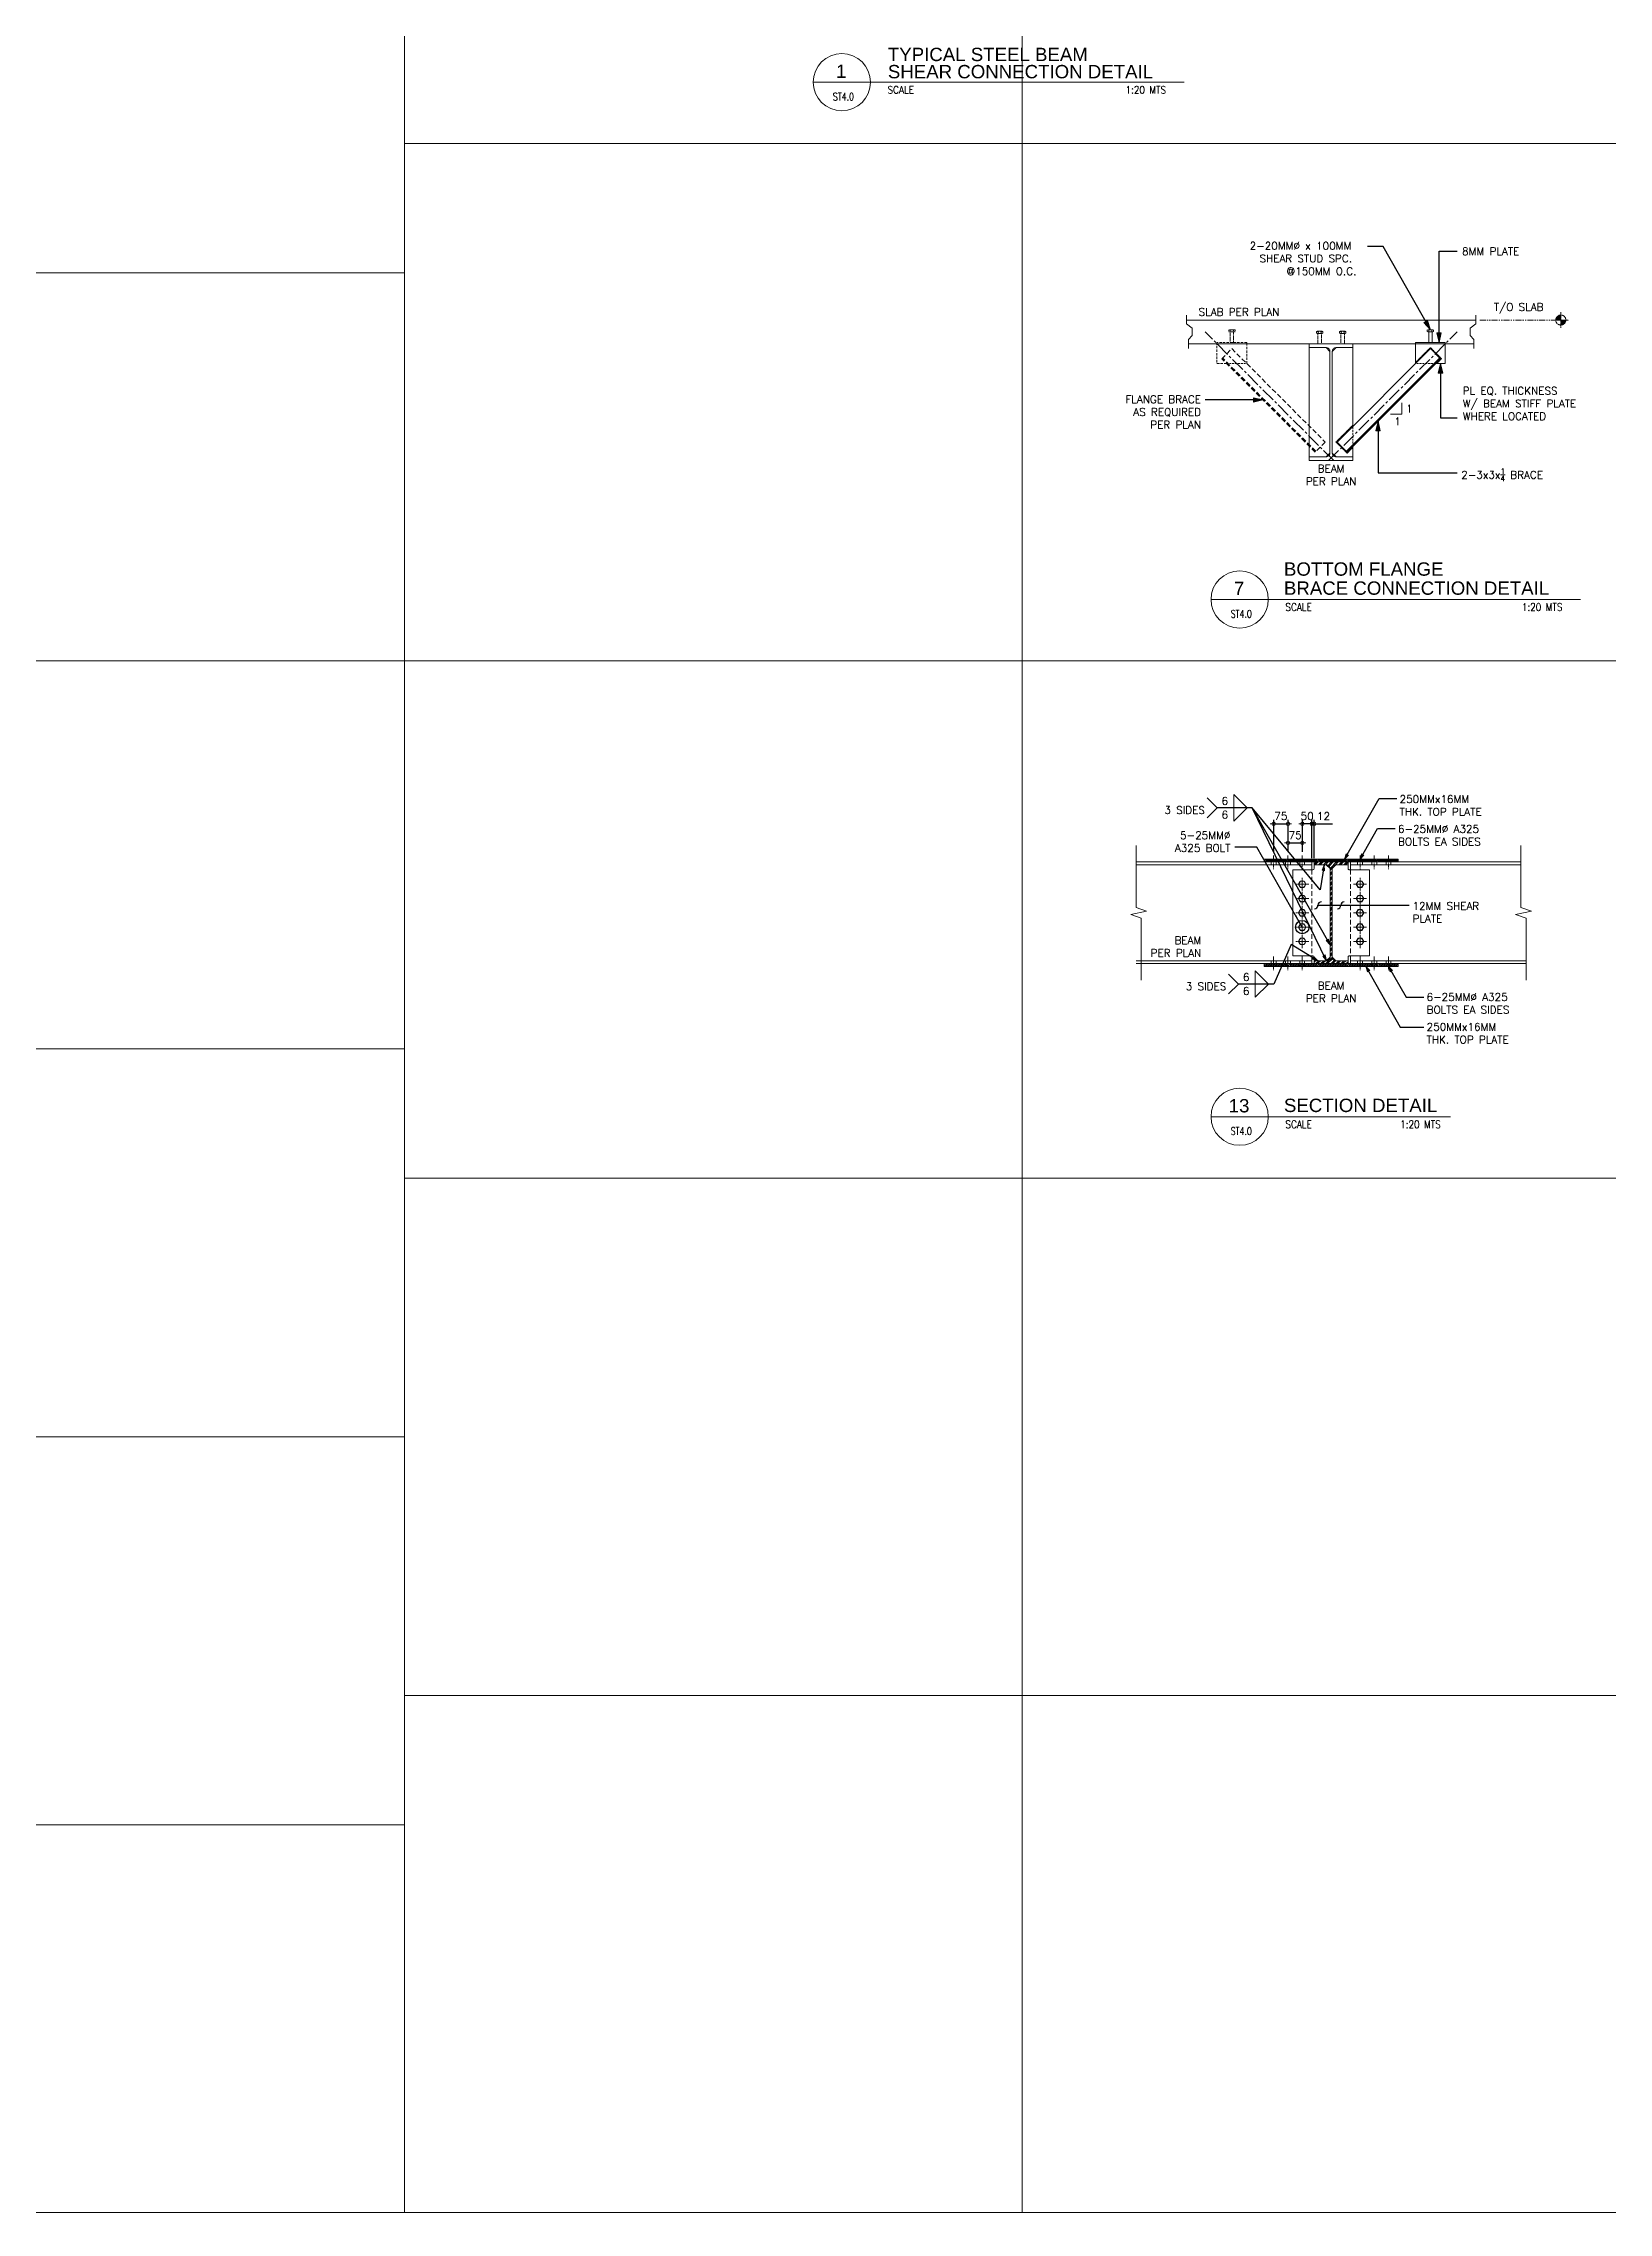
# Model space of a CAD drawing. Header units: millimetres. Extents: x 0 to 437400, y -4782 to 73710.
# Drawn here: x 27267 to 35475, y 0 to 11374 of the extents above; entities that cross this region are included whole.
import ezdxf
from ezdxf.enums import TextEntityAlignment as Align

# ---------------------------------------------------------------- set-up
doc = ezdxf.new("R2010")
doc.units = ezdxf.units.MM
doc.header["$LTSCALE"] = 10
doc.header["$MEASUREMENT"] = 0
for name, pattern in [('CENTER2', [1.125, 0.75, -0.125, 0.125, -0.125]), ('DASHED', [0.75, 0.5, -0.25]), ('HIDDEN', [0.375, 0.25, -0.125]), ('PHANTOM2', [1.25, 0.625, -0.125, 0.125, -0.125, 0.125, -0.125])]:
    doc.linetypes.add(name, pattern=pattern)
doc.layers.get('0').update_dxf_attribs({"lineweight": 9})
for name, color, linetype, lineweight in [('.1 - NUMBER 8', 8, 'Continuous', 9), ('grid_iden', 1, 'Continuous', 9), ('HATCH', 8, 'Continuous', 5), ('OUTLINE', 1, 'HIDDEN', 9), ('S-ANNO-DIMS', 1, 'Continuous', 5), ('S-Anno-Symb', 52, 'PHANTOM2', 9), ('S-Anno-Text', 52, 'Continuous', 15), ('S-ANNO-WELD', 1, 'Continuous', 9), ('S-BEAM-IDEN', 2, 'Continuous', 9), ('S-BRACE', 2, 'Continuous', 9), ('S-COLS', 6, 'Continuous', 9), ('S-DETL-FAST', 40, 'Continuous', 9), ('S-DETL-LN03', 3, 'Continuous', 9), ('S-DETL-LN8', 8, 'Continuous', 9), ('S_PLATE', 2, 'Continuous', 15), ('S_SLAB', 253, 'Continuous', 9)]:
    doc.layers.add(name, color=color, linetype=linetype, lineweight=lineweight)
doc.layers.add('S-DETL-GRID', color=62, linetype='Continuous', lineweight=9, plot=False)
doc.styles.add('1', font='romans.shx', dxfattribs={"width": 0.85, "height": 60})
doc.styles.add('2', font='simplex.shx', dxfattribs={"width": 0.95, "height": 40})
doc.styles.add('40', font='simplex.shx', dxfattribs={"height": 40})
doc.styles.add('ROMANS12', font='ROMANS.shx', dxfattribs={"height": 1.125})
doc.styles.add('ROMANS16', font='ROMANS.shx', dxfattribs={"height": 1.5})
doc.styles.add('ROMANSX', font='ROMANS.shx', dxfattribs={"height": 0.09375})
doc.styles.add('SHEETNAME', font='simplex.shx', dxfattribs={"width": 0.75, "height": 200})
doc.styles.add('TITLE1', font='HELV.shx', dxfattribs={"height": 500})
doc.dimstyles.new('ESCA20', dxfattribs={"dimtxt": 40, "dimasz": 0.25, "dimexe": 20, "dimexo": 20, "dimgap": 20, "dimtad": 1, "dimdec": 0, "dimrnd": 1, "dimdsep": 46, "dimtxsty": '40', "dimblk1": 'ESCADIM_ARW', "dimblk2": 'ESCADIM_ARW', "dimsah": 1, "dimcen": 50, "dimclrd": 256, "dimclre": 256, "dimclrt": 52, "dimadec": 0, "dimazin": 0, "dimtfac": 1, "dimtdec": 0, "dimtofl": 0, "dimtmove": 0, "dimatfit": 3, "dimldrblk": 'ESCADIM_ARW', "dimfxl": 1, "dimtolj": 1, "dimtzin": 0, "dimarcsym": 0})
doc.dimstyles.new('ESCA_ARW$7', dxfattribs={"dimtxt": 200, "dimasz": 1, "dimexe": 100, "dimexo": 100, "dimgap": 100, "dimtad": 1, "dimdec": 0, "dimrnd": 1, "dimdsep": 46, "dimtxsty": '1', "dimblk1": 'dim_arw', "dimblk2": 'dim_arw', "dimsah": 1, "dimcen": 50, "dimclrd": 1, "dimclre": 256, "dimclrt": 52, "dimadec": 0, "dimazin": 0, "dimtfac": 1, "dimtofl": 0, "dimtmove": 0, "dimatfit": 3, "dimldrblk": 'dim_arw', "dimfxl": 1, "dimtolj": 1, "dimtzin": 0, "dimarcsym": 0})

# ---------------------------------------------------------------- blocks, each defined once
blk = doc.blocks.new('HBOLTP')
at = {"color": 0, "linetype": 'ByBlock'}
blk.add_lwpolyline([(-0.25, 0.43), (-0.5, 0), (-0.25, -0.43), (0.25, -0.43), (0.5, 0), (0.25, 0.43)], close=True, dxfattribs=at)
blk.add_circle((0, 0), 0.433, dxfattribs=at)
blk = doc.blocks.new('ESCADIM_ARW')
at = {"color": 9}
blk.add_line((75, 0), (-75, 0), dxfattribs=at)
blk.add_circle((0, 0), 37.5, dxfattribs=at)
blk = doc.blocks.new('*D108')
at = {"layer": 'Defpoints', "color": 0, "transparency": 16777216}
for p in [(33931, 7282), (33919, 7081), (33931, 7081)]:
    blk.add_point(p, dxfattribs=at)
at = {"layer": 'S-ANNO-DIMS', "lineweight": -2, "transparency": 16777216}
for p, q in [((33918, 7282), (33918, 7282)), ((33919, 7101), (33919, 7302)), ((33931, 7101), (33931, 7302)), ((33931, 7282), (34028, 7282))]:
    blk.add_line(p, q, dxfattribs=at)
at = {"layer": 'S-ANNO-DIMS', "lineweight": -2, "transparency": 16777216, "xscale": 0.25, "yscale": 0.25, "zscale": 0.25}
blk.add_blockref('ESCADIM_ARW', (33919, 7282), dxfattribs=at)
at = {"layer": 'S-ANNO-DIMS', "lineweight": -2, "transparency": 16777216, "xscale": 0.25, "yscale": 0.25, "zscale": 0.25, "rotation": 180}
blk.add_blockref('ESCADIM_ARW', (33931, 7282), dxfattribs=at)
at = {"layer": 'S-ANNO-DIMS', "color": 52, "transparency": 16777216, "insert": (33980, 7322), "char_height": 40, "attachment_point": 5, "style": '40'}
blk.add_mtext('\\A1;12', dxfattribs=at)
blk = doc.blocks.new('*D109')
at = {"layer": 'Defpoints', "color": 0, "transparency": 16777216}
for p in [(33869, 7282), (33869, 7115), (33919, 7081)]:
    blk.add_point(p, dxfattribs=at)
at = {"layer": 'S-ANNO-DIMS', "lineweight": -2, "transparency": 16777216}
for p, q in [((33869, 7135), (33869, 7302)), ((33918, 7282), (33869, 7282)), ((33919, 7101), (33919, 7302))]:
    blk.add_line(p, q, dxfattribs=at)
at = {"layer": 'S-ANNO-DIMS', "lineweight": -2, "transparency": 16777216, "xscale": 0.25, "yscale": 0.25, "zscale": 0.25, "rotation": 180}
blk.add_blockref('ESCADIM_ARW', (33869, 7282), dxfattribs=at)
at = {"layer": 'S-ANNO-DIMS', "lineweight": -2, "transparency": 16777216, "xscale": 0.25, "yscale": 0.25, "zscale": 0.25}
blk.add_blockref('ESCADIM_ARW', (33919, 7282), dxfattribs=at)
at = {"layer": 'S-ANNO-DIMS', "color": 52, "transparency": 16777216, "insert": (33894, 7322), "char_height": 40, "attachment_point": 5, "style": '40'}
blk.add_mtext('\\A1;50', dxfattribs=at)
blk = doc.blocks.new('*D110')
at = {"layer": 'Defpoints', "color": 0, "transparency": 16777216}
for p in [(33869, 7182), (33794, 7115), (33869, 7115)]:
    blk.add_point(p, dxfattribs=at)
at = {"layer": 'S-ANNO-DIMS', "lineweight": -2, "transparency": 16777216}
for p, q in [((33794, 7135), (33794, 7202)), ((33794, 7182), (33868, 7182)), ((33869, 7135), (33869, 7202))]:
    blk.add_line(p, q, dxfattribs=at)
at = {"layer": 'S-ANNO-DIMS', "lineweight": -2, "transparency": 16777216, "xscale": 0.25, "yscale": 0.25, "zscale": 0.25, "rotation": 180}
blk.add_blockref('ESCADIM_ARW', (33794, 7182), dxfattribs=at)
at = {"layer": 'S-ANNO-DIMS', "lineweight": -2, "transparency": 16777216, "xscale": 0.25, "yscale": 0.25, "zscale": 0.25}
blk.add_blockref('ESCADIM_ARW', (33869, 7182), dxfattribs=at)
at = {"layer": 'S-ANNO-DIMS', "color": 52, "transparency": 16777216, "insert": (33831, 7222), "char_height": 40, "attachment_point": 5, "style": '40'}
blk.add_mtext('\\A1;75', dxfattribs=at)
blk = doc.blocks.new('*D111')
at = {"layer": 'Defpoints', "color": 0, "transparency": 16777216}
for p in [(33794, 7282), (33719, 7115), (33794, 7115)]:
    blk.add_point(p, dxfattribs=at)
at = {"layer": 'S-ANNO-DIMS', "lineweight": -2, "transparency": 16777216}
for p, q in [((33719, 7135), (33719, 7302)), ((33719, 7282), (33793, 7282)), ((33794, 7135), (33794, 7302))]:
    blk.add_line(p, q, dxfattribs=at)
at = {"layer": 'S-ANNO-DIMS', "lineweight": -2, "transparency": 16777216, "xscale": 0.25, "yscale": 0.25, "zscale": 0.25, "rotation": 180}
blk.add_blockref('ESCADIM_ARW', (33719, 7282), dxfattribs=at)
at = {"layer": 'S-ANNO-DIMS', "lineweight": -2, "transparency": 16777216, "xscale": 0.25, "yscale": 0.25, "zscale": 0.25}
blk.add_blockref('ESCADIM_ARW', (33794, 7282), dxfattribs=at)
at = {"layer": 'S-ANNO-DIMS', "color": 52, "transparency": 16777216, "insert": (33756, 7322), "char_height": 40, "attachment_point": 5, "style": '40'}
blk.add_mtext('\\A1;75', dxfattribs=at)
blk = doc.blocks.new('dim_arw')
h = blk.add_hatch(color=256)
h.paths.add_polyline_path([(-125.6, 29.45), (0, 0), (-125.6, -29.45, -0.115681), (-132.51, 0, -0.115681)])
h.paths.add_polyline_path([(-249.02, 58.4), (-125.6, 29.45, 0.115681), (-132.51, 0, 0.115681), (-125.6, -29.45), (-249.02, -58.4)])
for p, q in [((0, 0), (-249.02, 58.4)), ((-249.02, 58.4), (-249.02, -58.4)), ((0, 0), (-249.02, -58.4))]:
    blk.add_line(p, q)
blk = doc.blocks.new('*U11')
at = {"layer": 'S-ANNO-WELD'}
blk.add_lwpolyline([(0, 0), (0, -0.162), (0.162, 0)], dxfattribs=at)
blk = doc.blocks.new('NUT')
at = {"color": 0, "linetype": 'Continuous'}
for p, q in [((7, 0), (-8, 0)), ((-10, -52), (-10, -7)), ((7, -15), (-8, -15)), ((7, -44), (-8, -44)), ((7, -59), (-8, -59)), ((9, -52), (9, -7))]:
    blk.add_line(p, q, dxfattribs=at)
for centre, radius, start, end in [((3, -7), 13.6, 147.1328, 212.8672), ((41, -30), 51.2, 163.2214, 196.7786), ((3, -52), 13.6, 147.1328, 212.8672), ((-5, -7), 13.6, 327.1328, 32.8672), ((-42, -30), 51.2, 343.2214, 16.7786), ((-5, -52), 13.6, 327.1328, 32.8672)]:
    blk.add_arc(centre, radius, start, end, dxfattribs=at)
blk = doc.blocks.new('Elev_Pnt')
at = {"layer": 'S-Anno-Symb'}
h = blk.add_hatch(color=1, dxfattribs=at)
h.paths.add_polyline_path([(0, 110, 0.414214), (-110, 0), (0, 0)])
h.paths.add_polyline_path([(110, 0), (0, 0), (0, -110, 0.414214)])
at = {"layer": 'S-Anno-Symb', "color": 1}
for p, q in [((-170, 0), (170, 0)), ((0, -170), (0, 170))]:
    blk.add_line(p, q, dxfattribs=at)
blk.add_circle((0, 0), 110, dxfattribs=at)

msp = doc.modelspace()

# ---------------------------------------------------------------- hatches: boundary and pattern name
at = {"layer": 'HATCH'}
h = msp.add_hatch(dxfattribs=at)
h.set_pattern_fill('ANSI37', color=256, scale=25, angle=49, style=0)
h.set_pattern_definition([(94, (-111819.0392, -8881.0554), (-3.11738766, -0.21798898), []), (184, (-111819.0392, -8881.0554), (0.21798898, -3.11738766), [])])
h.paths.add_polyline_path([(34134.6, 9367.1), (34134.6, 9374.2), (34043.9, 9283.5), (34073.9, 9253.5), (34077.5, 9257), (34051, 9283.5)])
h.paths.add_polyline_path([(34077.5, 9257), (34073.9, 9253.5), (34104, 9223.4), (34134.6, 9254), (34134.6, 9261), (34104, 9230.5)])
h.paths.add_polyline_path([(34540.5, 9780.1), (34462.5, 9702.1), (34462.5, 9695), (34540.5, 9773.1), (34567, 9746.6), (34570.6, 9750.1)])
h.paths.add_polyline_path([(34570.6, 9750.1), (34567, 9746.6), (34593.6, 9720), (34568.6, 9695), (34575.6, 9695), (34600.6, 9720)])
h = msp.add_hatch(dxfattribs=at)
h.set_pattern_fill('ANSI31', color=254, scale=50, angle=90, style=0)
h.set_pattern_definition([(135, (-108934.879, -125386.99), (-4.41941738, -4.41941738), [])])
h.paths.add_polyline_path([(33668.6, 7095.5), (34371.4, 7095.5), (34371.4, 7081.5), (33668.6, 7081.5)])
h = msp.add_hatch(dxfattribs=at)
h.set_pattern_fill('ANSI32', color=256, scale=50, style=0)
edge = h.paths.add_edge_path()
edge.add_line((34020, 6548.4), (33930.6, 6548.4))
edge.add_line((33930.6, 6548.4), (33930.6, 6563.3))
edge.add_line((33930.6, 6563.3), (33994.6, 6563.3))
edge.add_arc((33994.6, 6583.3), 19.9, 270, 360)
edge.add_line((34014.5, 6583.3), (34014.5, 7046.6))
edge.add_arc((33994.6, 7046.6), 19.9, 360, 450)
edge.add_line((33994.6, 7066.5), (33930.6, 7066.5))
edge.add_line((33930.6, 7066.5), (33930.6, 7081.5))
edge.add_line((33930.6, 7081.5), (34109.4, 7081.5))
edge.add_line((34109.4, 7081.5), (34109.4, 7066.5))
edge.add_line((34109.4, 7066.5), (34045.4, 7066.5))
edge.add_arc((34045.4, 7046.6), 19.9, 90, 180)
edge.add_line((34025.5, 7046.6), (34025.5, 6583.3))
edge.add_arc((34045.4, 6583.3), 19.9, 180, 270)
edge.add_line((34045.4, 6563.3), (34109.4, 6563.3))
edge.add_line((34109.4, 6563.3), (34109.4, 6548.4))
edge.add_line((34109.4, 6548.4), (34020, 6548.4))
h = msp.add_hatch(dxfattribs=at)
h.set_pattern_fill('ANSI31', color=254, scale=50, angle=90, style=0)
h.set_pattern_definition([(135, (-108934.879, -125934.136), (-4.41941738, -4.41941738), [])])
h.paths.add_polyline_path([(33668.6, 6548.4), (34371.4, 6548.4), (34371.4, 6534.4), (33668.6, 6534.4)])

# ---------------------------------------------------------------- linework, layer by layer
at = {"layer": '.1 - NUMBER 8', "linetype": 'CENTER2', "ltscale": 10}
for p, q in [((34033.6, 9185.9), (33358.9, 9860.6)), ((34006.4, 9185.9), (34681.1, 9860.6))]:
    msp.add_line(p, q, dxfattribs=at)
at = {"color": 254}
msp.add_lwpolyline([(34390.2, 9488.5), (34390.2, 9429.4), (34331.2, 9429.4)], dxfattribs=at)
at = {"color": 1}
for points in [[(32996.8, 7168.7), (32996.8, 6842.7), (33052.4, 6824.4), (32969, 6805.4), (33024.6, 6787.1), (33024.6, 6461.1)], [(35043.2, 6461.1), (35043.2, 6787.1), (34987.6, 6805.4), (35071, 6824.4), (35015.4, 6842.7), (35015.4, 7168.7)]]:
    msp.add_lwpolyline(points, dxfattribs=at)
at = {"color": 5}
for points in [[(33668.6, 7095.5), (34371.4, 7095.5), (34371.4, 7081.5), (33668.6, 7081.5)], [(33668.6, 6548.4), (34371.4, 6548.4), (34371.4, 6534.4), (33668.6, 6534.4)]]:
    msp.add_lwpolyline(points, close=True, dxfattribs=at)
at = {"layer": 'grid_iden'}
for points in [[(33260.8, 9948.1), (33260.8, 9902.7), (33290.8, 9879.9), (33290.8, 9841.2), (33271.4, 9821.5), (33271.4, 9773.1)], [(34779.2, 9948.1), (34779.2, 9902.7), (34749.2, 9879.9), (34749.2, 9841.2), (34768.6, 9821.5), (34768.6, 9773.1)]]:
    msp.add_lwpolyline(points, dxfattribs=at)
at = {"layer": 'OUTLINE', "color": 2, "linetype": 'HIDDEN', "ltscale": 10}
msp.add_line((33940.2, 9234.7), (33450.7, 9724.3), dxfattribs=at)
at = {"layer": 'OUTLINE', "linetype": 'HIDDEN', "ltscale": 10}
for p, q in [((33918.6, 7040.9), (33918.6, 6589)), ((34121.4, 7040.9), (34121.4, 6589))]:
    msp.add_line(p, q, dxfattribs=at)
at = {"layer": 'OUTLINE', "color": 2, "linetype": 'HIDDEN', "ltscale": 10}
msp.add_lwpolyline([(33446.4, 9720), (33499.5, 9773.1), (33989, 9283.5), (33936, 9230.5)], close=True, dxfattribs=at)
at = {"layer": 'OUTLINE', "linetype": 'HIDDEN', "ltscale": 10}
for points in [[(33731.1, 7065.9), (33706.1, 7065.9), (33706.1, 7095.5), (33731.1, 7095.5)], [(33806.1, 7065.9), (33781.1, 7065.9), (33781.1, 7095.5), (33806.1, 7095.5)], [(33881.1, 7065.9), (33856.1, 7065.9), (33856.1, 7095.5), (33881.1, 7095.5)], [(34158.9, 7065.9), (34183.9, 7065.9), (34183.9, 7095.5), (34158.9, 7095.5)], [(34233.9, 7065.9), (34258.9, 7065.9), (34258.9, 7095.5), (34233.9, 7095.5)], [(34308.9, 7065.9), (34333.9, 7065.9), (34333.9, 7095.5), (34308.9, 7095.5)], [(33731.1, 6534.4), (33706.1, 6534.4), (33706.1, 6564), (33731.1, 6564)], [(33806.1, 6534.4), (33781.1, 6534.4), (33781.1, 6564), (33806.1, 6564)], [(33881.1, 6534.4), (33856.1, 6534.4), (33856.1, 6564), (33881.1, 6564)], [(34158.9, 6534.4), (34183.9, 6534.4), (34183.9, 6564), (34158.9, 6564)], [(34233.9, 6534.4), (34258.9, 6534.4), (34258.9, 6564), (34233.9, 6564)], [(34308.9, 6534.4), (34333.9, 6534.4), (34333.9, 6564), (34308.9, 6564)]]:
    msp.add_lwpolyline(points, close=True, dxfattribs=at)
at = {"layer": 'S-ANNO-DIMS', "linetype": 'CENTER2', "ltscale": 2}
for p, q in [((33718.6, 7115.5), (33718.6, 7044.2)), ((33793.6, 7115.5), (33793.6, 7044.2)), ((33793.6, 7115.5), (33793.6, 7044.2)), ((33868.6, 7115.5), (33868.6, 7044.2)), ((34171.4, 7115.5), (34171.4, 7044.2)), ((34246.4, 7115.5), (34246.4, 7044.2)), ((34246.4, 7115.5), (34246.4, 7044.2)), ((34321.4, 7115.5), (34321.4, 7044.2)), ((33718.6, 6585.6), (33718.6, 6514.4)), ((33793.6, 6585.6), (33793.6, 6514.4)), ((33793.6, 6585.6), (33793.6, 6514.4)), ((33868.6, 6585.6), (33868.6, 6514.4)), ((34171.4, 6585.6), (34171.4, 6514.4)), ((34246.4, 6585.6), (34246.4, 6514.4)), ((34246.4, 6585.6), (34246.4, 6514.4)), ((34321.4, 6585.6), (34321.4, 6514.4))]:
    msp.add_line(p, q, dxfattribs=at)
at = {"layer": 'S-ANNO-DIMS', "linetype": 'CENTER2'}
for p, q in [((33834.2, 6964.9), (33903, 6964.9)), ((33868.6, 6999.3), (33868.6, 6930.5)), ((34205.8, 6964.9), (34137, 6964.9)), ((34171.4, 6999.3), (34171.4, 6930.5)), ((33834.2, 6889.9), (33903, 6889.9)), ((33868.6, 6924.3), (33868.6, 6855.5)), ((33868.6, 6849.3), (33868.6, 6780.5)), ((34205.8, 6889.9), (34137, 6889.9)), ((34171.4, 6924.3), (34171.4, 6855.5)), ((34171.4, 6849.3), (34171.4, 6780.5)), ((33834.2, 6814.9), (33903, 6814.9)), ((33834.2, 6739.9), (33903, 6739.9)), ((33868.6, 6774.3), (33868.6, 6705.5)), ((34205.8, 6814.9), (34137, 6814.9)), ((34205.8, 6739.9), (34137, 6739.9)), ((34171.4, 6774.3), (34171.4, 6705.5)), ((33834.2, 6664.9), (33903, 6664.9)), ((33868.6, 6699.3), (33868.6, 6630.5)), ((34205.8, 6664.9), (34137, 6664.9)), ((34171.4, 6699.3), (34171.4, 6630.5))]:
    msp.add_line(p, q, dxfattribs=at)
at = {"layer": 'S-ANNO-DIMS', "linetype": 'HIDDEN', "ltscale": 5}
msp.add_lwpolyline([(33577.5, 9806.1), (33421.4, 9806.1), (33421.4, 9798.1), (33577.5, 9798.1)], close=True, dxfattribs=at)
msp.add_lwpolyline([(33577.5, 9695), (33577.5, 9806.1), (33421.4, 9806.1), (33421.4, 9695), (33471.4, 9695)], dxfattribs=at)
at = {"layer": 'S-ANNO-DIMS'}
msp.add_lwpolyline([(34462.5, 9806.1), (34618.6, 9806.1), (34618.6, 9798.1), (34462.5, 9798.1)], close=True, dxfattribs=at)
msp.add_lwpolyline([(34462.5, 9695), (34462.5, 9806.1), (34618.6, 9806.1), (34618.6, 9695), (34568.6, 9695)], dxfattribs=at)
at = {"layer": 'S-Anno-Symb', "color": 1, "ltscale": 5}
msp.add_line((34799.2, 9923.1), (35224.4, 9923.1), dxfattribs=at)
at = {"layer": 'S-Anno-Text', "color": 1}
for p, q in [((31304.1, 11170), (33249.4, 11170)), ((33390.4, 8458), (35328, 8458)), ((33390.4, 5746), (34646.4, 5746))]:
    msp.add_line(p, q, dxfattribs=at)
for centre in [(31454.1, 11170), (33540.4, 8458), (33540.4, 5746)]:
    msp.add_circle(centre, 150, dxfattribs=at)
at = {"layer": 'S-ANNO-WELD'}
for points in [[(33370.2, 7417.3), (33422.1, 7365.4), (33370.2, 7313.4)], [(33482.2, 6493.5), (33534.1, 6441.6), (33482.2, 6389.6)]]:
    msp.add_lwpolyline(points, dxfattribs=at)
at = {"layer": 'S-BEAM-IDEN'}
for p, q in [((33918.6, 7065.9), (32996.8, 7065.9)), ((34121.4, 7065.9), (35015.4, 7065.9)), ((33918.6, 6564), (32996.8, 6564)), ((34121.4, 6564), (35043.2, 6564))]:
    msp.add_line(p, q, dxfattribs=at)
for points in [[(32996.8, 7081.5), (33918.6, 7081.5), (33918.6, 7040.9)], [(35015.4, 7081.5), (34121.4, 7081.5), (34121.4, 7040.9)], [(33918.6, 6589), (33918.6, 6564), (32996.8, 6564)], [(32996.8, 6564), (33918.6, 6564), (33918.6, 6548.4), (32996.8, 6548.4)], [(34121.4, 6589), (34121.4, 6564), (35043.2, 6564)], [(35043.2, 6564), (34121.4, 6564), (34121.4, 6548.4), (35043.2, 6548.4)]]:
    msp.add_lwpolyline(points, dxfattribs=at)
at = {"layer": 'S-BRACE', "color": 2, "ltscale": 800}
msp.add_line((34099.8, 9234.7), (34589.3, 9724.3), dxfattribs=at)
msp.add_lwpolyline([(34593.6, 9720), (34540.5, 9773.1), (34051, 9283.5), (34104, 9230.5)], close=True, dxfattribs=at)
at = {"layer": 'S-BRACE', "color": 254, "ltscale": 0.05}
for points in [[(33930.6, 6583, 0.4142136), (33924.6, 6589), (33818.6, 6589), (33818.6, 7040.9), (33924.6, 7040.9, 0.4142136), (33930.6, 7046.9), (33930.6, 7066.5), (33994.6, 7066.5), (34014.5, 7046.6), (34014.5, 6583.3), (33994.6, 6563.3), (33930.6, 6563.3)], [(34109.4, 6583, -0.4142136), (34115.4, 6589), (34221.4, 6589), (34221.4, 7040.9), (34115.4, 7040.9, -0.4142136), (34109.4, 7046.9), (34109.4, 7066.5), (34045.4, 7066.5), (34025.5, 7046.6), (34025.5, 6583.3), (34045.4, 6563.3), (34109.4, 6563.3)]]:
    msp.add_lwpolyline(points, format="xyb", close=True, dxfattribs=at)
at = {"layer": 'S-COLS', "ltscale": 0.05}
msp.add_lwpolyline([(34020, 6548.4), (33930.6, 6548.4), (33930.6, 6563.3), (33994.6, 6563.3, 0.4142136), (34014.5, 6583.3), (34014.5, 7046.6, 0.4142136), (33994.6, 7066.5), (33930.6, 7066.5), (33930.6, 7081.5), (34109.4, 7081.5), (34109.4, 7066.5), (34045.4, 7066.5, 0.4142136), (34025.5, 7046.6), (34025.5, 6583.3, 0.4142136), (34045.4, 6563.3), (34109.4, 6563.3), (34109.4, 6548.4), (34020, 6548.4)], format="xyb", dxfattribs=at)
at = {"layer": 'S-DETL-GRID'}
for p, q in [((32400, 13560), (32400, 0)), ((48600, 10848), (29160, 10848)), ((29160, 8136), (14580, 8136)), ((48600, 8136), (29160, 8136)), ((29160, 6102), (14580, 6102)), ((48600, 5424), (29160, 5424)), ((29160, 4068), (14580, 4068)), ((48600, 2712), (29160, 2712)), ((29160, 2034), (14580, 2034))]:
    msp.add_line(p, q, dxfattribs=at)
at = {"layer": 'S-DETL-GRID', "color": 252}
msp.add_lwpolyline([(29160, 13560), (48600, 13560), (48600, 0), (29160, 0)], close=True, dxfattribs=at)
at = {"layer": 'S-DETL-GRID'}
msp.add_lwpolyline([(14580, 10170), (29160, 10170), (29160, 0), (14580, 0)], close=True, dxfattribs=at)
at = {"layer": 'S-DETL-LN03'}
msp.add_lwpolyline([(34020, 9185.9), (33905.4, 9185.9), (33905.4, 9205.5), (33993.9, 9205.5, 0.4142136), (34014, 9225.6), (34014, 9758.4, 0.4142136), (33993.9, 9778.5), (33905.4, 9778.5), (33905.4, 9798.1), (34134.6, 9798.1), (34134.6, 9778.5), (34046.1, 9778.5, 0.4142136), (34026, 9758.4), (34026, 9225.6, 0.4142136), (34046.1, 9205.5), (34134.6, 9205.5), (34134.6, 9185.9), (34020, 9185.9)], format="xyb", dxfattribs=at)
at = {"layer": 'S-DETL-LN8', "linetype": 'HIDDEN', "ltscale": 2}
for p, q in [((33482.9, 9870.7), (33482.9, 9862.3)), ((33512, 9871.9), (33487, 9871.9)), ((33512, 9861.1), (33487, 9861.1)), ((33491.2, 9870.7), (33491.2, 9862.3)), ((33507.8, 9870.7), (33507.8, 9862.3)), ((33516.1, 9870.7), (33516.1, 9862.3))]:
    msp.add_line(p, q, dxfattribs=at)
at = {"layer": 'S-DETL-LN8', "linetype": 'DASHED', "ltscale": 2}
for p, q in [((33471.4, 9695), (33577.5, 9695)), ((34568.6, 9695), (34462.5, 9695)), ((34134.6, 9261), (34134.6, 9367.1))]:
    msp.add_line(p, q, dxfattribs=at)
at = {"layer": 'S-DETL-LN8', "linetype": 'HIDDEN', "ltscale": 2}
for points in [[(33490.5, 9861.1), (33508.5, 9861.1), (33508.5, 9806.1), (33490.5, 9806.1)], [(33950.7, 9853.1), (33968.7, 9853.1), (33968.7, 9798.1), (33950.7, 9798.1)], [(34089.3, 9853.1), (34071.3, 9853.1), (34071.3, 9798.1), (34089.3, 9798.1)]]:
    msp.add_lwpolyline(points, close=True, dxfattribs=at)
at = {"layer": 'S-DETL-LN8', "linetype": 'Continuous'}
msp.add_lwpolyline([(34549.5, 9861.1), (34531.5, 9861.1), (34531.5, 9806.1), (34549.5, 9806.1)], close=True, dxfattribs=at)
at = {"layer": 'S-DETL-LN8', "linetype": 'HIDDEN', "ltscale": 2}
for centre, radius, start, end in [((33487, 9864.3), 7.66, 57.13278, 122.86722), ((33487, 9868.7), 7.66, 237.13278, 302.86722), ((33499.5, 9843.1), 28.8, 73.22135, 106.77865), ((33499.5, 9889.9), 28.8, 253.22135, 286.77865), ((33512, 9864.3), 7.66, 57.13278, 122.86722), ((33512, 9868.7), 7.66, 237.13278, 302.86722)]:
    msp.add_arc(centre, radius, start, end, dxfattribs=at)
at = {"layer": 'S_PLATE'}
msp.add_lwpolyline([(33905.4, 9778.5), (33993.9, 9778.5), (34014, 9758.4), (34014, 9225.6), (33993.9, 9205.5), (33905.4, 9205.5)], close=True, dxfattribs=at)
msp.add_lwpolyline([(34134.6, 9367.1), (34134.6, 9778.5), (34046.1, 9778.5), (34026, 9758.4), (34026, 9225.6), (34046.1, 9205.5), (34134.6, 9205.5), (34134.6, 9261)], dxfattribs=at)
at = {"layer": 'S_SLAB', "ltscale": 800}
for p, q in [((33260.8, 9923.1), (34779.2, 9923.1)), ((33271.4, 9798.1), (34768.6, 9798.1))]:
    msp.add_line(p, q, dxfattribs=at)

# ---------------------------------------------------------------- block references
at = {"layer": 'S-Anno-Symb', "xscale": 0.2399999999906868, "yscale": 0.2399999999906868, "zscale": 0.2399999999906868}
msp.add_blockref('Elev_Pnt', (35224.4, 9923.1), dxfattribs=at)
at = {"layer": 'S-ANNO-WELD', "xscale": -426.6666666666861, "yscale": 426.666666666657, "zscale": 426.6666666666667, "rotation": 180}
for p in [(33509.9, 7365.4), (33621.9, 6441.6)]:
    msp.add_blockref('*U11', p, dxfattribs=at)
at = {"layer": 'S-ANNO-WELD', "xscale": 426.6666666666861, "yscale": 426.6666666666861, "zscale": 426.6666666666861}
for p in [(33509.9, 7365.4), (33621.9, 6441.6)]:
    msp.add_blockref('*U11', p, dxfattribs=at)
at = {"layer": 'S-DETL-FAST', "linetype": 'ByBlock', "yscale": 38.97000000008848, "zscale": 38.97000000008848}
for p, xscale in [((33868.6, 6964.9), -38.97000000008848), ((34171.4, 6964.9), 38.97000000008848), ((33868.6, 6889.9), -38.97000000008848), ((33868.6, 6814.9), -38.97000000008848), ((34171.4, 6889.9), 38.97000000008848), ((34171.4, 6814.9), 38.97000000008848), ((33868.6, 6739.9), -38.97000000008848), ((34171.4, 6739.9), 38.97000000008848), ((33868.6, 6664.9), -38.97000000008848), ((34171.4, 6664.9), 38.97000000008848)]:
    msp.add_blockref('HBOLTP', p, dxfattribs=dict(at, xscale=xscale))
at = {"layer": 'S-DETL-LN8', "linetype": 'HIDDEN', "yscale": 0.562499999996362}
for p, xscale, zscale, rotation in [((33943.1, 9858.9), 0.562499999996362, 0.562499999996362, 90.00000000000001), ((34096.9, 9858.9), -0.562499999996362, 0.5624999999957936, 270)]:
    msp.add_blockref('NUT', p, dxfattribs=dict(at, xscale=xscale, zscale=zscale, rotation=rotation))
at = {"layer": 'S-DETL-LN8', "linetype": 'Continuous', "xscale": -0.562499999996362, "yscale": 0.562499999996362, "zscale": 0.5624999999957936, "rotation": 270}
msp.add_blockref('NUT', (34557.1, 9866.9), dxfattribs=at)

# ---------------------------------------------------------------- texts
at = {"layer": 'S-Anno-Text', "color": 5, "style": 'TITLE1'}
for s, p in [('1', (31451, 11192.6)), ('7', (33537.2, 8480.6)), ('13', (33537.2, 5768.6))]:
    msp.add_text(s, height=70, dxfattribs=at).set_placement(p, align=Align.CENTER)
for s, p in [('TYPICAL STEEL BEAM', (31695.5, 11280.6)), ('SHEAR CONNECTION DETAIL', (31695.5, 11190.4)), ('BOTTOM FLANGE', (33772.5, 8582.5)), ('BRACE CONNECTION DETAIL', (33772.5, 8482.5)), ('SECTION DETAIL', (33772.5, 5770.5))]:
    msp.add_text(s, height=70, dxfattribs=at).set_placement(p)
at = {"layer": 'S-Anno-Text', "style": '2', "width": 0.85}
for p in [(31694.1, 11110), (33780.4, 8398), (33780.4, 5686)]:
    msp.add_text('SCALE', height=40, dxfattribs=at).set_placement(p)
for p in [(33154.5, 11110), (35233, 8398), (34594.9, 5686)]:
    msp.add_text('1:20 MTS', height=40, dxfattribs=at).set_placement(p, align=Align.RIGHT)
at = {"layer": 'S-Anno-Text', "style": 'SHEETNAME', "width": 0.75}
for p in [(31462.5, 11074.4), (33548.8, 8362.4), (33548.8, 5650.4)]:
    msp.add_text('ST4.0', height=40, dxfattribs=at).set_placement(p, align=Align.CENTER)
at = {"layer": 'S-Anno-Text', "char_height": 40}
for s, insert, width, attachment_point, style in [('\\pi7.9762;2-20MM∅ x 100MM\\P\\pi59.405;SHEAR STUD SPC.\\P\\pi200.36;@150MM O.C.', (33585, 10332.3, 0), 604.167, 1, 'ROMANS16'), ('\\A1;\\pxql;8MM PLATE', (35676.5, 10303.1, 0), 970.026, 3, 'ROMANS16'), ('T/O SLAB', (34873.1, 10011.3), 604.167, 1, 'ROMANS16'), ('\\pxqr;SLAB PER PLAN', (33748.8, 9985.6), 936.672, 3, 'ROMANS12'), ('\\A1;\\pxql;PL EQ. THICKNESS\\PW/ BEAM STIFF PLATE\\PWHERE LOCATED', (35680.3, 9572, 0), 970.026, 3, 'ROMANS16'), ('\\pxqr;FLANGE BRACE\\PAS REQUIRED\\PPER PLAN', (32733.3, 9527.5, 0), 604.167, 1, 'ROMANS16'), ('1', (34412.9, 9479, 0), 936.672, 1, 'ROMANS12'), ('1', (34350.2, 9411.6), 936.672, 1, 'ROMANS12'), ('\\pxqc;BEAM\\PPER PLAN', (34020, 9164.4), 766.339, 2, 'ROMANS12'), ('\\A1;\\pxql;2-3x3x{\\H0.7x;\\S1/4;} BRACE', (35306.7, 9144.9, 0), 604.167, 3, 'ROMANS16'), ('6', (33479.8, 7401.6), 275.166, 6, 'ROMANSX'), ('250MMx16MM \\PTHK. TOP PLATE', (34379.1, 7431.1, 0), 766.339, 1, 'ROMANS12'), ('3 SIDES', (33358.2, 7353.4), 275.166, 6, 'ROMANSX'), ('6', (33479.8, 7329.1), 275.166, 6, 'ROMANSX'), ('5-25MM%%C \\PA325 BOLT', (33491.9, 7241.5, 0), 766.339, 3, 'ROMANS12'), ('6-25MM%%C A325\\PBOLTS EA SIDES', (34370.8, 7274.8, 0), 766.339, 1, 'ROMANS12'), ('12MM SHEAR\\PPLATE', (34446.8, 6870.7, 0), 766.339, 1, 'ROMANS12'), ('BEAM\\PPER PLAN', (33339.1, 6690.6), 766.339, 3, 'ROMANS12'), ('6', (33591.8, 6477.8), 275.166, 6, 'ROMANSX'), ('3 SIDES', (33470.2, 6429.6), 275.166, 6, 'ROMANSX'), ('6', (33591.8, 6405.3), 275.166, 6, 'ROMANSX'), ('\\pxqc;BEAM\\PPER PLAN', (34020, 6453.5), 766.339, 2, 'ROMANS12'), ('6-25MM%%C A325\\PBOLTS EA SIDES', (34520.8, 6286.6, 0), 766.339, 7, 'ROMANS12'), ('250MMx16MM \\PTHK. TOP PLATE', (34520.8, 6130.3, 0), 766.339, 7, 'ROMANS12')]:
    msp.add_mtext(s, dxfattribs=dict(at, insert=insert, width=width, attachment_point=attachment_point, style=style))

# ---------------------------------------------------------------- dimensions: what is measured, and where the dimension line sits
at = {"layer": 'S-ANNO-DIMS'}
for base, p1, p2, picture, middle in [((33793.6, 7282), (33718.6, 7115.5), (33793.6, 7115.5), '*D111', (33756.1, 7282)), ((33868.6, 7182), (33793.6, 7115.5), (33868.6, 7115.5), '*D110', (33831.1, 7182))]:
    dim = msp.add_linear_dim(base=base, p1=p1, p2=p2, dimstyle='ESCA20', dxfattribs=at)
    dim.commit()
    dim.dimension.update_dxf_attribs({"geometry": picture, "text_midpoint": middle, "dimtype": 160})
dim = msp.add_linear_dim(base=(33868.6, 7282), p1=(33918.6, 7081.5), p2=(33868.6, 7115.5), angle=180, dimstyle='ESCA20', dxfattribs=at)
dim.commit()
dim.dimension.update_dxf_attribs({"geometry": '*D109', "text_midpoint": (33893.6, 7282), "dimtype": 160})
dim = msp.add_linear_dim(base=(33930.6, 7282), p1=(33918.6, 7081.5), p2=(33930.6, 7081.5), dimstyle='ESCA20', dxfattribs=at)
dim.commit()
dim.dimension.update_dxf_attribs({"geometry": '*D108', "text_midpoint": (33979.7, 7322)})

# ---------------------------------------------------------------- leaders
at = {"layer": 'S-ANNO-WELD'}
for points, override in [([(34540.5, 9871.9), (34292.5, 10308.5), (34211.1, 10308.5)], {"dimscale": 0.2}), ([(34586, 9806.1), (34586, 10284.3), (34680.5, 10284.3)], {"dimscale": 0.2}), ([(34593.6, 9695), (34593.6, 9409.8), (34680.5, 9409.8)], {"dimscale": 0.2}), ([(33662.7, 9503.8), (33359.5, 9503.8)], {"dimscale": 0.2}), ([(34266.2, 9392.7), (34266.2, 9121.2), (34680.5, 9121.2)], {"dimscale": 0.2}), ([(34090.9, 7095.5), (34271.8, 7414.1), (34364.1, 7414.1)], {"dimscale": 0.2, "dimasz": 0.6, "dimgap": 50}), ([(33983.9, 7066.5), (33962.6, 6936.3), (33606.6, 7365.4), (33422.1, 7365.4)], {"dimscale": 0.2, "dimasz": 0.6, "dimgap": 50}), ([(34014.5, 6647.3), (33606.6, 7365.4), (33422.1, 7365.4)], {"dimscale": 0.2, "dimasz": 0.6, "dimgap": 50}), ([(33995.3, 6564), (33606.6, 7365.4), (33422.1, 7365.4)], {"dimscale": 0.2, "dimasz": 0.6, "dimgap": 50}), ([(34171.4, 7095.5), (34263.6, 7257.7), (34355.8, 7257.7)], {"dimscale": 0.2, "dimasz": 0.6, "dimgap": 50}), ([(33868.6, 6739.9), (33630, 7159.9), (33514.3, 7159.9)], {"dimscale": 0.2, "dimasz": 350, "dimgap": 50, "dimldrblk": 'DotBlank'}), ([(33951, 6854.4), (34429, 6854.4)], {"dimscale": 0.2, "dimasz": 250, "dimgap": 50, "dimldrblk": 'Integral'}), ([(34070.4, 6854.4), (34429, 6854.4)], {"dimscale": 0.2, "dimasz": 250, "dimgap": 50, "dimldrblk": 'Integral'}), ([(33950.9, 6563.3), (33809.7, 6649), (33718.7, 6441.6), (33534.1, 6441.6)], {"dimscale": 0.2, "dimasz": 0.6, "dimgap": 50}), ([(34201.5, 6534.4), (34382.5, 6215.8), (34505.8, 6215.8)], {"dimscale": 0.2, "dimasz": 0.6, "dimgap": 50}), ([(34321.4, 6534.4), (34413.6, 6372.1), (34505.8, 6372.1)], {"dimscale": 0.2, "dimasz": 0.6, "dimgap": 50})]:
    msp.add_leader(points, dimstyle='ESCA_ARW$7', override=override, dxfattribs=at)

doc.saveas('drawing.dxf')
